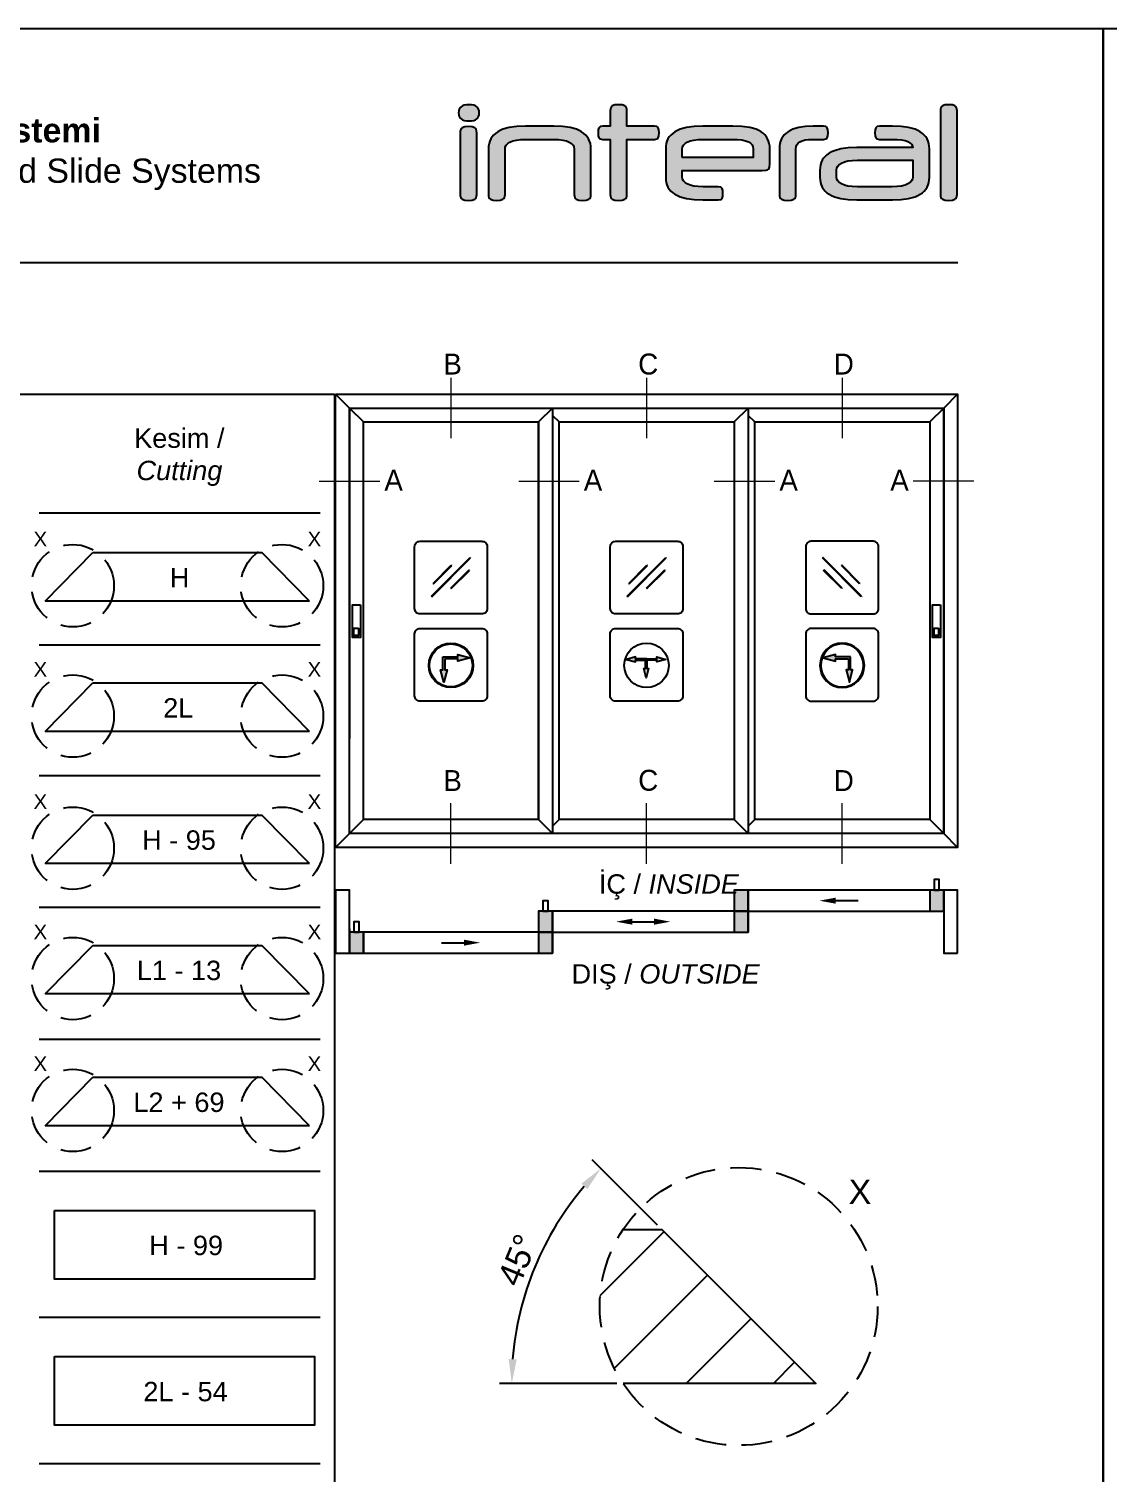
# Model space of a CAD drawing. Header units: millimetres. Extents: x 221 to 2771, y 196 to 840.
# Drawn here: x 770.5 to 881.8, y 690.7 to 839.6 of the extents above; entities that cross this region are included whole.
import ezdxf

# ---------------------------------------------------------------- set-up
doc = ezdxf.new("R2010")
doc.units = ezdxf.units.MM
doc.header["$PDMODE"] = 1
doc.linetypes.add('CENTER', pattern=[50.8, 31.75, -6.35, 6.35, -6.35])
doc.linetypes.add('HIDDEN', pattern=[9.525, 6.35, -3.175])
for name, color, linetype in [('1', 7, 'Continuous'), ('ANTET', 7, 'Continuous'), ('antet_k', 7, 'Continuous'), ('kesit_k', 7, 'Continuous'), ('PROFIL', 7, 'Continuous'), ('yazı_numara_k', 21, 'Continuous')]:
    doc.layers.add(name, color=color, linetype=linetype)
doc.layers.add('AM_4', color=7, linetype='Continuous', lineweight=25)
doc.styles.add('SLDTEXTSTYLE5', font='ariali.ttf', dxfattribs={"width": 0.948})
doc.styles.get("Standard").update_dxf_attribs({"font": 'arial.ttf'})
doc.dimstyles.new('ISO-25', dxfattribs={"dimtxt": 2.5, "dimasz": 2.5, "dimexe": 1.25, "dimexo": 0.625, "dimtad": 1, "dimtxsty": 'Standard', "dimcen": 2.5, "dimadec": 0, "dimazin": 0, "dimtfac": 1, "dimtmove": 0, "dimatfit": 3, "dimfxl": 1, "dimarcsym": 0})

# ---------------------------------------------------------------- blocks, each defined once
blk = doc.blocks.new('S1.A')
at = {"color": 252}
blk.add_lwpolyline([(2269.17, -494.13), (2269.17, -791.13), (2479.17, -791.13), (2479.17, -494.13)], close=True, dxfattribs=at)
blk = doc.blocks.new('Üretim katalogu sembol-1')
at = {"true_color": 0xfed100}
h = blk.add_hatch(color=40, dxfattribs=at)
h.dxf.hatch_style = 1
h.paths.add_polyline_path([(1565.75, 1465.58), (1566.79, 1465.58), (1566.79, 1470.07), (1565.75, 1470.07)])
h.paths.add_polyline_path([(1565.75, 1462.71), (1566.79, 1462.71), (1566.79, 1464.05), (1565.75, 1464.05)])
at = {"color": 0, "linetype": 'CENTER', "ltscale": 12}
for p, q in [((1583.66, 1483.04), (1583.66, 1496.78)), ((1585.26, 1483.04), (1585.26, 1497.31)), ((1591.66, 1483.04), (1591.66, 1497.31)), ((1593.26, 1483.04), (1593.26, 1496.78)), ((1573.15, 1483.04), (1603.77, 1483.04)), ((1573.15, 1483.04), (1573.15, 1480.64)), ((1603.77, 1480.64), (1573.15, 1480.64)), ((1603.77, 1483.04), (1603.77, 1480.64))]:
    blk.add_line(p, q, dxfattribs=at)
at = {"color": 0, "linetype": 'CENTER', "lineweight": -2, "ltscale": 12, "const_width": 0.2}
for points in [[(1582.66, 1501.13), (1583.52, 1510.91)], [(1592.26, 1501.13), (1591.41, 1510.91)], [(1563.45, 1490.64), (1557.82, 1498.68)], [(1570.8, 1496.81), (1563.86, 1503.75)], [(1604.12, 1496.81), (1611.06, 1503.75)], [(1611.48, 1490.64), (1617.1, 1498.68)], [(1557.14, 1479.71), (1547.36, 1480.57)], [(1617.79, 1479.71), (1627.56, 1480.57)], [(1555.47, 1470.26), (1545.99, 1472.8)], [(1619.45, 1470.26), (1628.93, 1472.8)], [(1557.66, 1457.83), (1549.63, 1452.2)], [(1617.26, 1457.83), (1625.3, 1452.2)], [(1562.46, 1449.52), (1553.57, 1445.37)], [(1612.46, 1449.52), (1621.35, 1445.37)], [(1572.13, 1441.41), (1569.59, 1431.93)], [(1602.79, 1441.41), (1605.33, 1431.93)], [(1581.15, 1438.12), (1577.01, 1429.23)], [(1593.77, 1438.12), (1597.92, 1429.23)]]:
    blk.add_lwpolyline(points, dxfattribs=at)
for points in [[(1591.41, 1510.91, 0.047521), (1583.52, 1510.91)], [(1563.86, 1503.75, 0.047521), (1557.82, 1498.68)], [(1582.66, 1501.13, 0.099576), (1570.8, 1496.81)], [(1604.12, 1496.81, 0.099576), (1592.26, 1501.13)], [(1617.1, 1498.68, 0.047521), (1611.06, 1503.75)], [(1563.45, 1490.64, 0.099576), (1557.14, 1479.71)], [(1617.79, 1479.71, 0.099576), (1611.48, 1490.64)], [(1547.36, 1480.57, 0.047521), (1545.99, 1472.8)], [(1628.93, 1472.8, 0.047521), (1627.56, 1480.57)], [(1555.47, 1470.26, 0.099576), (1557.66, 1457.83)], [(1617.26, 1457.83, 0.099576), (1619.45, 1470.26)], [(1549.63, 1452.2, 0.047521), (1553.57, 1445.37)], [(1562.46, 1449.52, 0.099576), (1572.13, 1441.41)], [(1602.79, 1441.41, 0.099576), (1612.46, 1449.52)], [(1621.35, 1445.37, 0.047521), (1625.3, 1452.2)], [(1569.59, 1431.93, 0.047521), (1577.01, 1429.23)], [(1581.15, 1438.12, 0.099576), (1593.77, 1438.12)], [(1597.92, 1429.23, 0.047521), (1605.33, 1431.93)]]:
    blk.add_lwpolyline(points, format="xyb", dxfattribs=at)
at = {"color": 0, "linetype": 'CENTER', "ltscale": 12, "const_width": 0.2}
for points in [[(1588.46, 1497.72, 0.408893), (1575.66, 1485.15, -0.281899), (1574.17, 1483.04)], [(1588.46, 1497.72, -0.408893), (1601.26, 1485.15, 0.281899), (1602.75, 1483.04)]]:
    blk.add_lwpolyline(points, format="xyb", dxfattribs=at)
at = {"color": 40, "true_color": 0xfed100, "const_width": 0.2}
blk.add_lwpolyline([(1565.75, 1464.05), (1566.79, 1464.05), (1566.79, 1462.71), (1565.75, 1462.71)], close=True, dxfattribs=at)
at = {"color": 0, "linetype": 'CENTER', "ltscale": 12, "const_width": 0.2}
blk.add_lwpolyline([(1574.65, 1456.03), (1568.69, 1456.03, -0.414214), (1568.05, 1456.67), (1568.05, 1456.88, -0.248554), (1568.33, 1457.41), (1570.79, 1459.08, -0.475864), (1582.25, 1456.63), (1596.45, 1456.63, -0.519094), (1606.92, 1459.08), (1609.37, 1457.41, -0.248554), (1609.65, 1456.88), (1609.65, 1456.67, -0.414214), (1609.01, 1456.03), (1603.05, 1456.03), (1603.05, 1452.52), (1609.01, 1452.52, -0.414214), (1609.65, 1451.88), (1609.65, 1451.67, -0.248554), (1609.37, 1451.14), (1606.92, 1449.48, -0.519094), (1596.45, 1451.92), (1582.25, 1451.92, -0.475864), (1570.79, 1449.48), (1568.33, 1451.14, -0.248554), (1568.05, 1451.67), (1568.05, 1451.88, -0.414214), (1568.69, 1452.52), (1574.65, 1452.52)], format="xyb", close=True, dxfattribs=at)
at = {"color": 0, "linetype": 'CENTER', "ltscale": 12}
for centre, radius, start, end in [((1592.04, 1477.74), 18.11, 170.79278, 186.69718), ((1584.88, 1477.74), 18.11, 353.30282, 9.20722), ((1574.16, 1472.43), 3.2, 91.73722, 301.33069), ((1602.77, 1472.43), 3.2, 238.66931, 88.26278), ((1592.04, 1477.74), 18.11, 206.37073, 245.09672), ((1584.88, 1477.74), 18.11, 294.90328, 333.62927), ((1588.46, 1470.02), 9.6, 245.09672, 294.90328)]:
    blk.add_arc(centre, radius, start, end, dxfattribs=at)
blk = doc.blocks.new('İnteral Logo - 2D')
at = {"layer": 'PROFIL', "ltscale": 10}
h = blk.add_hatch(color=7, dxfattribs=at)
h.paths.add_polyline_path([(2732.47, 1117.8), (2732.47, 1124.16), (2732.45, 1124.34), (2732.41, 1124.48), (2732.35, 1124.6), (2732.25, 1124.67), (2731.98, 1124.76), (2731.61, 1124.79), (2731.23, 1124.76), (2730.97, 1124.67), (2730.87, 1124.6), (2730.81, 1124.48), (2730.77, 1124.34), (2730.76, 1124.16), (2730.76, 1117.8), (2730.77, 1117.62), (2730.81, 1117.48), (2730.87, 1117.36), (2730.97, 1117.29), (2731.23, 1117.2), (2731.61, 1117.17), (2731.98, 1117.2), (2732.25, 1117.29), (2732.35, 1117.36), (2732.41, 1117.48), (2732.45, 1117.62)])
h.paths.add_polyline_path([(2732.72, 1126.21), (2732.71, 1126.41), (2732.66, 1126.58), (2732.58, 1126.73), (2732.47, 1126.84), (2732.33, 1126.93), (2732.15, 1127), (2731.92, 1127.03), (2731.66, 1127.05), (2731.4, 1127.03), (2731.17, 1127), (2730.99, 1126.93), (2730.84, 1126.84), (2730.73, 1126.73), (2730.66, 1126.58), (2730.61, 1126.41), (2730.59, 1126.21), (2730.61, 1126.01), (2730.66, 1125.84), (2730.73, 1125.69), (2730.84, 1125.58), (2730.99, 1125.49), (2731.17, 1125.42), (2731.4, 1125.39), (2731.66, 1125.37), (2731.92, 1125.39), (2732.15, 1125.42), (2732.33, 1125.49), (2732.47, 1125.58), (2732.58, 1125.69), (2732.66, 1125.84), (2732.71, 1126.01)])
for points in [[(2751.25, 1123.85), (2751.27, 1124.15), (2751.25, 1124.44), (2751.18, 1124.66), (2751.13, 1124.74), (2751.04, 1124.79), (2750.79, 1124.84), (2747.94, 1124.84), (2747.94, 1126.41), (2747.93, 1126.59), (2747.89, 1126.74), (2747.82, 1126.85), (2747.73, 1126.92), (2747.46, 1127.02), (2747.08, 1127.05), (2746.7, 1127.02), (2746.44, 1126.92), (2746.35, 1126.85), (2746.28, 1126.74), (2746.24, 1126.59), (2746.23, 1126.41), (2746.23, 1124.84), (2745.46, 1124.84), (2745.21, 1124.79), (2745.12, 1124.74), (2745.06, 1124.66), (2745, 1124.44), (2744.98, 1124.15), (2745, 1123.85), (2745.06, 1123.64), (2745.12, 1123.57), (2745.21, 1123.52), (2745.46, 1123.47), (2746.23, 1123.47), (2746.23, 1117.8), (2746.24, 1117.62), (2746.28, 1117.48), (2746.35, 1117.36), (2746.44, 1117.29), (2746.7, 1117.2), (2747.08, 1117.17), (2747.46, 1117.2), (2747.73, 1117.29), (2747.82, 1117.36), (2747.89, 1117.48), (2747.93, 1117.62), (2747.94, 1117.8), (2747.94, 1123.47), (2750.79, 1123.47), (2751.04, 1123.52), (2751.13, 1123.57), (2751.18, 1123.64)], [(2743.86, 1123.73), (2743.7, 1123.92), (2743.51, 1124.09), (2743.28, 1124.25), (2743.03, 1124.39), (2742.75, 1124.51), (2742.09, 1124.69), (2741.32, 1124.8), (2740.42, 1124.84), (2737.48, 1124.84), (2736.59, 1124.8), (2735.81, 1124.69), (2735.16, 1124.51), (2734.87, 1124.39), (2734.62, 1124.25), (2734.4, 1124.09), (2734.2, 1123.92), (2734.04, 1123.73), (2733.91, 1123.52), (2733.8, 1123.29), (2733.73, 1123.04), (2733.68, 1122.77), (2733.67, 1122.49), (2733.67, 1117.8), (2733.68, 1117.62), (2733.72, 1117.48), (2733.79, 1117.36), (2733.88, 1117.29), (2734.14, 1117.2), (2734.52, 1117.17), (2734.89, 1117.2), (2735.16, 1117.29), (2735.26, 1117.36), (2735.33, 1117.48), (2735.37, 1117.62), (2735.38, 1117.8), (2735.38, 1122.49), (2735.41, 1122.69), (2735.51, 1122.87), (2735.67, 1123.04), (2735.89, 1123.19), (2736.19, 1123.31), (2736.56, 1123.4), (2737.01, 1123.46), (2737.54, 1123.47), (2740.37, 1123.47), (2740.89, 1123.46), (2741.34, 1123.4), (2741.72, 1123.31), (2742.01, 1123.19), (2742.24, 1123.04), (2742.4, 1122.87), (2742.49, 1122.69), (2742.52, 1122.49), (2742.52, 1117.8), (2742.54, 1117.62), (2742.58, 1117.48), (2742.64, 1117.36), (2742.73, 1117.29), (2743, 1117.2), (2743.37, 1117.17), (2743.75, 1117.2), (2744.02, 1117.29), (2744.11, 1117.36), (2744.18, 1117.48), (2744.22, 1117.62), (2744.24, 1117.8), (2744.24, 1122.49), (2744.22, 1122.77), (2744.18, 1123.04), (2744.1, 1123.29), (2744, 1123.52)], [(2768.68, 1123.85), (2768.7, 1124.15), (2768.68, 1124.44), (2768.61, 1124.66), (2768.55, 1124.74), (2768.47, 1124.79), (2768.21, 1124.84), (2767.16, 1124.84), (2766.36, 1124.8), (2765.67, 1124.69), (2765.07, 1124.51), (2764.81, 1124.39), (2764.57, 1124.26), (2764.36, 1124.1), (2764.18, 1123.93), (2764.02, 1123.74), (2763.9, 1123.53), (2763.8, 1123.3), (2763.73, 1123.05), (2763.69, 1122.79), (2763.67, 1122.5), (2763.67, 1117.8), (2763.69, 1117.62), (2763.72, 1117.48), (2763.79, 1117.36), (2763.88, 1117.29), (2764.15, 1117.2), (2764.52, 1117.17), (2764.9, 1117.2), (2765.17, 1117.29), (2765.26, 1117.36), (2765.33, 1117.48), (2765.37, 1117.62), (2765.38, 1117.8), (2765.38, 1122.5), (2765.41, 1122.72), (2765.48, 1122.91), (2765.6, 1123.08), (2765.78, 1123.22), (2766.01, 1123.33), (2766.32, 1123.41), (2766.7, 1123.46), (2767.16, 1123.47), (2768.21, 1123.47), (2768.47, 1123.52), (2768.55, 1123.57), (2768.61, 1123.64)]]:
    blk.add_hatch(color=7, dxfattribs=at).paths.add_polyline_path(points)
at = {"layer": 'PROFIL', "ltscale": 10, "true_color": 0xfed100}
blk.add_hatch(color=40, dxfattribs=at).paths.add_polyline_path([(2781.99, 1117.8), (2781.99, 1126.41), (2781.98, 1126.59), (2781.94, 1126.74), (2781.87, 1126.85), (2781.78, 1126.92), (2781.51, 1127.02), (2781.13, 1127.05), (2780.75, 1127.02), (2780.49, 1126.92), (2780.4, 1126.85), (2780.33, 1126.74), (2780.29, 1126.59), (2780.28, 1126.41), (2780.28, 1117.8), (2780.29, 1117.62), (2780.33, 1117.48), (2780.4, 1117.36), (2780.49, 1117.29), (2780.75, 1117.2), (2781.13, 1117.17), (2781.51, 1117.2), (2781.78, 1117.29), (2781.87, 1117.36), (2781.94, 1117.48), (2781.98, 1117.62)])
at = {"layer": 'PROFIL', "ltscale": 10}
h = blk.add_hatch(color=7, dxfattribs=at)
h.paths.add_polyline_path([(2762, 1124.1), (2761.79, 1124.26), (2761.55, 1124.39), (2761.27, 1124.51), (2760.61, 1124.69), (2759.81, 1124.8), (2758.87, 1124.84), (2755.76, 1124.84), (2754.87, 1124.8), (2754.09, 1124.69), (2753.44, 1124.51), (2753.15, 1124.39), (2752.9, 1124.25), (2752.68, 1124.09), (2752.48, 1123.92), (2752.32, 1123.73), (2752.18, 1123.52), (2752.08, 1123.29), (2752.01, 1123.04), (2751.96, 1122.77), (2751.95, 1122.49), (2751.95, 1119.56), (2751.96, 1119.28), (2752.01, 1119.02), (2752.08, 1118.77), (2752.18, 1118.54), (2752.32, 1118.33), (2752.48, 1118.14), (2752.68, 1117.96), (2752.9, 1117.81), (2753.15, 1117.67), (2753.44, 1117.55), (2754.09, 1117.37), (2754.87, 1117.26), (2755.76, 1117.22), (2757.36, 1117.22), (2757.62, 1117.26), (2757.7, 1117.32), (2757.76, 1117.39), (2757.83, 1117.61), (2757.85, 1117.91), (2757.83, 1118.2), (2757.76, 1118.41), (2757.7, 1118.49), (2757.62, 1118.54), (2757.36, 1118.58), (2755.81, 1118.58), (2755.29, 1118.6), (2754.84, 1118.65), (2754.46, 1118.74), (2754.17, 1118.87), (2753.95, 1119.02), (2753.79, 1119.19), (2753.69, 1119.37), (2753.66, 1119.56), (2753.66, 1120.25), (2761.88, 1120.25), (2762.3, 1120.29), (2762.44, 1120.34), (2762.54, 1120.4), (2762.61, 1120.49), (2762.65, 1120.61), (2762.69, 1120.94), (2762.69, 1122.49), (2762.67, 1122.78), (2762.63, 1123.04), (2762.56, 1123.29), (2762.46, 1123.52), (2762.34, 1123.74), (2762.18, 1123.93)])
h.paths.add_polyline_path([(2753.66, 1121.59), (2753.66, 1122.49), (2753.69, 1122.69), (2753.79, 1122.87), (2753.95, 1123.04), (2754.17, 1123.19), (2754.46, 1123.31), (2754.84, 1123.4), (2755.29, 1123.46), (2755.81, 1123.47), (2758.82, 1123.47), (2759.35, 1123.46), (2759.81, 1123.41), (2760.18, 1123.33), (2760.47, 1123.22), (2760.69, 1123.08), (2760.85, 1122.91), (2760.95, 1122.71), (2760.98, 1122.49), (2760.98, 1121.59)], flags=16)
at = {"layer": 'PROFIL', "ltscale": 10, "true_color": 0xfed100}
h = blk.add_hatch(color=40, dxfattribs=at)
h.paths.add_polyline_path([(2779.15, 1119.56), (2779.15, 1122.49), (2779.13, 1122.77), (2779.09, 1123.04), (2779.01, 1123.29), (2778.91, 1123.52), (2778.78, 1123.73), (2778.61, 1123.92), (2778.42, 1124.09), (2778.19, 1124.25), (2777.94, 1124.39), (2777.66, 1124.51), (2777, 1124.69), (2776.23, 1124.8), (2775.33, 1124.84), (2774.01, 1124.84), (2773.76, 1124.79), (2773.67, 1124.74), (2773.61, 1124.67), (2773.54, 1124.45), (2773.51, 1124.15), (2773.54, 1123.85), (2773.61, 1123.64), (2773.67, 1123.57), (2773.76, 1123.52), (2774.01, 1123.47), (2775.28, 1123.47), (2775.81, 1123.46), (2776.27, 1123.42), (2776.64, 1123.35), (2776.93, 1123.25), (2777.15, 1123.13), (2777.31, 1122.99), (2777.4, 1122.82), (2777.44, 1122.64), (2777.44, 1122.62), (2771.67, 1122.62), (2770.77, 1122.59), (2770, 1122.48), (2769.34, 1122.29), (2769.06, 1122.18), (2768.81, 1122.04), (2768.58, 1121.88), (2768.39, 1121.71), (2768.22, 1121.52), (2768.09, 1121.31), (2767.99, 1121.08), (2767.91, 1120.83), (2767.87, 1120.56), (2767.85, 1120.28), (2767.85, 1119.56), (2767.87, 1119.28), (2767.91, 1119.02), (2767.99, 1118.77), (2768.09, 1118.54), (2768.22, 1118.33), (2768.39, 1118.14), (2768.58, 1117.96), (2768.81, 1117.81), (2769.06, 1117.67), (2769.34, 1117.55), (2770, 1117.37), (2770.77, 1117.26), (2771.67, 1117.22), (2775.33, 1117.22), (2776.23, 1117.26), (2777, 1117.37), (2777.66, 1117.55), (2777.94, 1117.67), (2778.19, 1117.81), (2778.42, 1117.96), (2778.61, 1118.14), (2778.78, 1118.33), (2778.91, 1118.54), (2779.01, 1118.77), (2779.09, 1119.02), (2779.13, 1119.28)])
h.paths.add_polyline_path([(2769.56, 1119.56), (2769.56, 1120.33), (2769.6, 1120.53), (2769.69, 1120.72), (2769.85, 1120.88), (2770.08, 1121.03), (2770.37, 1121.16), (2770.74, 1121.25), (2771.19, 1121.3), (2771.72, 1121.32), (2777.44, 1121.32), (2777.44, 1119.56), (2777.4, 1119.37), (2777.31, 1119.19), (2777.15, 1119.02), (2776.92, 1118.87), (2776.63, 1118.74), (2776.26, 1118.65), (2775.81, 1118.6), (2775.28, 1118.58), (2771.72, 1118.58), (2771.19, 1118.6), (2770.74, 1118.65), (2770.37, 1118.74), (2770.08, 1118.87), (2769.85, 1119.02), (2769.69, 1119.19), (2769.6, 1119.37)], flags=16)
at = {"layer": 'PROFIL', "color": 7, "ltscale": 10}
for points in [[(2732.72, 1126.21), (2732.71, 1126.41), (2732.66, 1126.58), (2732.58, 1126.73), (2732.47, 1126.84), (2732.33, 1126.93), (2732.15, 1127), (2731.92, 1127.03), (2731.66, 1127.05), (2731.4, 1127.03), (2731.17, 1127), (2730.99, 1126.93), (2730.84, 1126.84), (2730.73, 1126.73), (2730.66, 1126.58), (2730.61, 1126.41), (2730.59, 1126.21), (2730.61, 1126.01), (2730.66, 1125.84), (2730.73, 1125.69), (2730.84, 1125.58), (2730.99, 1125.49), (2731.17, 1125.42), (2731.4, 1125.39), (2731.66, 1125.37), (2731.92, 1125.39), (2732.15, 1125.42), (2732.33, 1125.49), (2732.47, 1125.58), (2732.58, 1125.69), (2732.66, 1125.84), (2732.71, 1126.01)], [(2751.25, 1123.85), (2751.27, 1124.15), (2751.25, 1124.44), (2751.18, 1124.66), (2751.13, 1124.74), (2751.04, 1124.79), (2750.79, 1124.84), (2747.94, 1124.84), (2747.94, 1126.41), (2747.93, 1126.59), (2747.89, 1126.74), (2747.82, 1126.85), (2747.73, 1126.92), (2747.46, 1127.02), (2747.08, 1127.05), (2746.7, 1127.02), (2746.44, 1126.92), (2746.35, 1126.85), (2746.28, 1126.74), (2746.24, 1126.59), (2746.23, 1126.41), (2746.23, 1124.84), (2745.46, 1124.84), (2745.21, 1124.79), (2745.12, 1124.74), (2745.06, 1124.66), (2745, 1124.44), (2744.98, 1124.15), (2745, 1123.85), (2745.06, 1123.64), (2745.12, 1123.57), (2745.21, 1123.52), (2745.46, 1123.47), (2746.23, 1123.47), (2746.23, 1117.8), (2746.24, 1117.62), (2746.28, 1117.48), (2746.35, 1117.36), (2746.44, 1117.29), (2746.7, 1117.2), (2747.08, 1117.17), (2747.46, 1117.2), (2747.73, 1117.29), (2747.82, 1117.36), (2747.89, 1117.48), (2747.93, 1117.62), (2747.94, 1117.8), (2747.94, 1123.47), (2750.79, 1123.47), (2751.04, 1123.52), (2751.13, 1123.57), (2751.18, 1123.64)], [(2732.47, 1117.8), (2732.47, 1124.16), (2732.45, 1124.34), (2732.41, 1124.48), (2732.35, 1124.6), (2732.25, 1124.67), (2731.98, 1124.76), (2731.61, 1124.79), (2731.23, 1124.76), (2730.97, 1124.67), (2730.87, 1124.6), (2730.81, 1124.48), (2730.77, 1124.34), (2730.76, 1124.16), (2730.76, 1117.8), (2730.77, 1117.62), (2730.81, 1117.48), (2730.87, 1117.36), (2730.97, 1117.29), (2731.23, 1117.2), (2731.61, 1117.17), (2731.98, 1117.2), (2732.25, 1117.29), (2732.35, 1117.36), (2732.41, 1117.48), (2732.45, 1117.62)], [(2743.86, 1123.73), (2743.7, 1123.92), (2743.51, 1124.09), (2743.28, 1124.25), (2743.03, 1124.39), (2742.75, 1124.51), (2742.09, 1124.69), (2741.32, 1124.8), (2740.42, 1124.84), (2737.48, 1124.84), (2736.59, 1124.8), (2735.81, 1124.69), (2735.16, 1124.51), (2734.87, 1124.39), (2734.62, 1124.25), (2734.4, 1124.09), (2734.2, 1123.92), (2734.04, 1123.73), (2733.91, 1123.52), (2733.8, 1123.29), (2733.73, 1123.04), (2733.68, 1122.77), (2733.67, 1122.49), (2733.67, 1117.8), (2733.68, 1117.62), (2733.72, 1117.48), (2733.79, 1117.36), (2733.88, 1117.29), (2734.14, 1117.2), (2734.52, 1117.17), (2734.89, 1117.2), (2735.16, 1117.29), (2735.26, 1117.36), (2735.33, 1117.48), (2735.37, 1117.62), (2735.38, 1117.8), (2735.38, 1122.49), (2735.41, 1122.69), (2735.51, 1122.87), (2735.67, 1123.04), (2735.89, 1123.19), (2736.19, 1123.31), (2736.56, 1123.4), (2737.01, 1123.46), (2737.54, 1123.47), (2740.37, 1123.47), (2740.89, 1123.46), (2741.34, 1123.4), (2741.72, 1123.31), (2742.01, 1123.19), (2742.24, 1123.04), (2742.4, 1122.87), (2742.49, 1122.69), (2742.52, 1122.49), (2742.52, 1117.8), (2742.54, 1117.62), (2742.58, 1117.48), (2742.64, 1117.36), (2742.73, 1117.29), (2743, 1117.2), (2743.37, 1117.17), (2743.75, 1117.2), (2744.02, 1117.29), (2744.11, 1117.36), (2744.18, 1117.48), (2744.22, 1117.62), (2744.24, 1117.8), (2744.24, 1122.49), (2744.22, 1122.77), (2744.18, 1123.04), (2744.1, 1123.29), (2744, 1123.52)], [(2762, 1124.1), (2761.79, 1124.26), (2761.55, 1124.39), (2761.27, 1124.51), (2760.61, 1124.69), (2759.81, 1124.8), (2758.87, 1124.84), (2755.76, 1124.84), (2754.87, 1124.8), (2754.09, 1124.69), (2753.44, 1124.51), (2753.15, 1124.39), (2752.9, 1124.25), (2752.68, 1124.09), (2752.48, 1123.92), (2752.32, 1123.73), (2752.18, 1123.52), (2752.08, 1123.29), (2752.01, 1123.04), (2751.96, 1122.77), (2751.95, 1122.49), (2751.95, 1119.56), (2751.96, 1119.28), (2752.01, 1119.02), (2752.08, 1118.77), (2752.18, 1118.54), (2752.32, 1118.33), (2752.48, 1118.14), (2752.68, 1117.96), (2752.9, 1117.81), (2753.15, 1117.67), (2753.44, 1117.55), (2754.09, 1117.37), (2754.87, 1117.26), (2755.76, 1117.22), (2757.36, 1117.22), (2757.62, 1117.26), (2757.7, 1117.32), (2757.76, 1117.39), (2757.83, 1117.61), (2757.85, 1117.91), (2757.83, 1118.2), (2757.76, 1118.41), (2757.7, 1118.49), (2757.62, 1118.54), (2757.36, 1118.58), (2755.81, 1118.58), (2755.29, 1118.6), (2754.84, 1118.65), (2754.46, 1118.74), (2754.17, 1118.87), (2753.95, 1119.02), (2753.79, 1119.19), (2753.69, 1119.37), (2753.66, 1119.56), (2753.66, 1120.25), (2761.88, 1120.25), (2762.3, 1120.29), (2762.44, 1120.34), (2762.54, 1120.4), (2762.61, 1120.49), (2762.65, 1120.61), (2762.69, 1120.94), (2762.69, 1122.49), (2762.67, 1122.78), (2762.63, 1123.04), (2762.56, 1123.29), (2762.46, 1123.52), (2762.34, 1123.74), (2762.18, 1123.93)], [(2768.68, 1123.85), (2768.7, 1124.15), (2768.68, 1124.44), (2768.61, 1124.66), (2768.55, 1124.74), (2768.47, 1124.79), (2768.21, 1124.84), (2767.16, 1124.84), (2766.36, 1124.8), (2765.67, 1124.69), (2765.07, 1124.51), (2764.81, 1124.39), (2764.57, 1124.26), (2764.36, 1124.1), (2764.18, 1123.93), (2764.02, 1123.74), (2763.9, 1123.53), (2763.8, 1123.3), (2763.73, 1123.05), (2763.69, 1122.79), (2763.67, 1122.5), (2763.67, 1117.8), (2763.69, 1117.62), (2763.72, 1117.48), (2763.79, 1117.36), (2763.88, 1117.29), (2764.15, 1117.2), (2764.52, 1117.17), (2764.9, 1117.2), (2765.17, 1117.29), (2765.26, 1117.36), (2765.33, 1117.48), (2765.37, 1117.62), (2765.38, 1117.8), (2765.38, 1122.5), (2765.41, 1122.72), (2765.48, 1122.91), (2765.6, 1123.08), (2765.78, 1123.22), (2766.01, 1123.33), (2766.32, 1123.41), (2766.7, 1123.46), (2767.16, 1123.47), (2768.21, 1123.47), (2768.47, 1123.52), (2768.55, 1123.57), (2768.61, 1123.64)], [(2753.66, 1121.59), (2753.66, 1122.49), (2753.69, 1122.69), (2753.79, 1122.87), (2753.95, 1123.04), (2754.17, 1123.19), (2754.46, 1123.31), (2754.84, 1123.4), (2755.29, 1123.46), (2755.81, 1123.47), (2758.82, 1123.47), (2759.35, 1123.46), (2759.81, 1123.41), (2760.18, 1123.33), (2760.47, 1123.22), (2760.69, 1123.08), (2760.85, 1122.91), (2760.95, 1122.71), (2760.98, 1122.49), (2760.98, 1121.59)]]:
    blk.add_lwpolyline(points, close=True, dxfattribs=at)
at = {"layer": 'PROFIL', "color": 40, "ltscale": 10, "true_color": 0xfed100}
for points in [[(2781.99, 1117.8), (2781.99, 1126.41), (2781.98, 1126.59), (2781.94, 1126.74), (2781.87, 1126.85), (2781.78, 1126.92), (2781.51, 1127.02), (2781.13, 1127.05), (2780.75, 1127.02), (2780.49, 1126.92), (2780.4, 1126.85), (2780.33, 1126.74), (2780.29, 1126.59), (2780.28, 1126.41), (2780.28, 1117.8), (2780.29, 1117.62), (2780.33, 1117.48), (2780.4, 1117.36), (2780.49, 1117.29), (2780.75, 1117.2), (2781.13, 1117.17), (2781.51, 1117.2), (2781.78, 1117.29), (2781.87, 1117.36), (2781.94, 1117.48), (2781.98, 1117.62)], [(2779.15, 1119.56), (2779.15, 1122.49), (2779.13, 1122.77), (2779.09, 1123.04), (2779.01, 1123.29), (2778.91, 1123.52), (2778.78, 1123.73), (2778.61, 1123.92), (2778.42, 1124.09), (2778.19, 1124.25), (2777.94, 1124.39), (2777.66, 1124.51), (2777, 1124.69), (2776.23, 1124.8), (2775.33, 1124.84), (2774.01, 1124.84), (2773.76, 1124.79), (2773.67, 1124.74), (2773.61, 1124.67), (2773.54, 1124.45), (2773.51, 1124.15), (2773.54, 1123.85), (2773.61, 1123.64), (2773.67, 1123.57), (2773.76, 1123.52), (2774.01, 1123.47), (2775.28, 1123.47), (2775.81, 1123.46), (2776.27, 1123.42), (2776.64, 1123.35), (2776.93, 1123.25), (2777.15, 1123.13), (2777.31, 1122.99), (2777.4, 1122.82), (2777.44, 1122.64), (2777.44, 1122.62), (2771.67, 1122.62), (2770.77, 1122.59), (2770, 1122.48), (2769.34, 1122.29), (2769.06, 1122.18), (2768.81, 1122.04), (2768.58, 1121.88), (2768.39, 1121.71), (2768.22, 1121.52), (2768.09, 1121.31), (2767.99, 1121.08), (2767.91, 1120.83), (2767.87, 1120.56), (2767.85, 1120.28), (2767.85, 1119.56), (2767.87, 1119.28), (2767.91, 1119.02), (2767.99, 1118.77), (2768.09, 1118.54), (2768.22, 1118.33), (2768.39, 1118.14), (2768.58, 1117.96), (2768.81, 1117.81), (2769.06, 1117.67), (2769.34, 1117.55), (2770, 1117.37), (2770.77, 1117.26), (2771.67, 1117.22), (2775.33, 1117.22), (2776.23, 1117.26), (2777, 1117.37), (2777.66, 1117.55), (2777.94, 1117.67), (2778.19, 1117.81), (2778.42, 1117.96), (2778.61, 1118.14), (2778.78, 1118.33), (2778.91, 1118.54), (2779.01, 1118.77), (2779.09, 1119.02), (2779.13, 1119.28)], [(2769.56, 1119.56), (2769.56, 1120.33), (2769.6, 1120.53), (2769.69, 1120.72), (2769.85, 1120.88), (2770.08, 1121.03), (2770.37, 1121.16), (2770.74, 1121.25), (2771.19, 1121.3), (2771.72, 1121.32), (2777.44, 1121.32), (2777.44, 1119.56), (2777.4, 1119.37), (2777.31, 1119.19), (2777.15, 1119.02), (2776.92, 1118.87), (2776.63, 1118.74), (2776.26, 1118.65), (2775.81, 1118.6), (2775.28, 1118.58), (2771.72, 1118.58), (2771.19, 1118.6), (2770.74, 1118.65), (2770.37, 1118.74), (2770.08, 1118.87), (2769.85, 1119.02), (2769.69, 1119.19), (2769.6, 1119.37)]]:
    blk.add_lwpolyline(points, close=True, dxfattribs=at)
blk = doc.blocks.new('S.1.B')
blk.add_line((922.44, 1850.82), (922.44, 1840.95))
at = {"color": 7}
blk.add_line((1063.42, 1834.52), (883.42, 1834.52), dxfattribs=at)
at = {"color": 0, "linetype": 'CENTER', "ltscale": 12, "xscale": 0.18014578362, "yscale": 0.18014578362, "zscale": 0.18014578362}
blk.add_blockref('Üretim katalogu sembol-1', (604.93, 1581.87), dxfattribs=at)
at = {"layer": 'yazı_numara_k', "color": 140}
blk.add_blockref('İnteral Logo - 2D', (-1718.64, 723.78), dxfattribs=at)
at = {"width": 80.5608, "attachment_point": 1}
for s, insert, char_height in [('\\pi23.685;{\\fArial Unicode MS|b0|i0|c162|p34;S 50}', (876.99, 1849.79), 7), ('\\pi8.4591;{\\fArial Unicode MS|b1|i0|c162|p34;Isı Yalıtımlı  Kaldır-Sür Sistemi\\fArial Unicode MS|b0|i0|c162|p34;\\PThermally Insulated  Lift and Slide Systems}', (916.15, 1849.44), 2.5)]:
    blk.add_mtext(s, dxfattribs=dict(at, insert=insert, char_height=char_height))
blk = doc.blocks.new('S50_SYF1')
at = {"color": 0}
blk.add_blockref('S.1.B', (-100.17, 492.74), dxfattribs=at)
at = {"layer": 'antet_k', "color": 0}
blk.add_blockref('S1.A', (-1500.92, 2845.51), dxfattribs=at)
blk = doc.blocks.new('*D97')
at = {"layer": 'AM_4', "color": 0, "lineweight": -2}
for p, q in [((835.35, 716.22), (828.63, 722.95)), ((831.18, 699.9), (819.08, 699.9))]:
    blk.add_line(p, q, dxfattribs=at)
blk.add_arc((851.67, 699.9), 31.35, 139.5707, 175.4293, dxfattribs=at)
at = {"layer": 'AM_4', "color": 0}
for points in [[(828.12, 719.94), (827.51, 720.51), (829.51, 722.06)], [(820.01, 702.41), (820.84, 702.38), (820.33, 699.9)]]:
    blk.add_solid(points, dxfattribs=at)
at = {"layer": 'Defpoints', "color": 0}
for p in [(824.53, 715.57), (835.79, 715.78), (831.81, 699.9), (851.67, 699.9), (851.67, 699.9)]:
    blk.add_point(p, dxfattribs=at)
at = {"layer": 'AM_4', "color": 0, "insert": (820.94, 712.63), "char_height": 2.5, "attachment_point": 5, "rotation": 67.5}
blk.add_mtext('45%%d', dxfattribs=at)
blk = doc.blocks.new('ergertretret')
h = blk.add_hatch(color=140)
h.paths.add_polyline_path([(7931.42, 217.9), (7940.3, 226.78), (7940.2, 226.87), (7931.32, 217.99)])
h.paths.add_polyline_path([(7931.8, 220.85), (7935.96, 225.02), (7935.87, 225.11), (7931.71, 220.95)], flags=16)
h.paths.add_polyline_path([(7935.87, 219.78), (7940.03, 223.94), (7939.94, 224.04), (7935.78, 219.87)], flags=16)
at = {"color": 140, "linetype": 'Continuous'}
for p, q in [((7931.32, 217.99), (7940.2, 226.87)), ((7931.42, 217.9), (7940.3, 226.78)), ((7931.71, 220.95), (7935.87, 225.11)), ((7931.8, 220.85), (7935.96, 225.02)), ((7935.78, 219.87), (7939.94, 224.04)), ((7935.87, 219.78), (7940.03, 223.94))]:
    blk.add_line(p, q, dxfattribs=at)
at = {"color": 140}
for p, q in [((7935.87, 225.11), (7935.96, 225.02)), ((7940.2, 226.87), (7940.3, 226.78)), ((7940.03, 223.94), (7939.94, 224.04)), ((7931.71, 220.95), (7931.8, 220.85)), ((7935.78, 219.87), (7935.87, 219.78)), ((7931.32, 217.99), (7931.42, 217.9))]:
    blk.add_line(p, q, dxfattribs=at)
blk = doc.blocks.new('cerceve')
at = {"color": 0}
blk.add_lwpolyline([(179668.63, 32143.72), (179685.63, 32143.72, -0.414214), (179687.13, 32142.22), (179687.13, 32125.22, -0.414214), (179685.63, 32123.72), (179668.63, 32123.72, -0.414214), (179667.13, 32125.22), (179667.13, 32142.22, -0.414214)], format="xyb", close=True, dxfattribs=at)
blk = doc.blocks.new('cam_ikon')
at = {"color": 9, "xscale": 0.75, "yscale": 0.75, "zscale": 0.75}
blk.add_blockref('cerceve', (45727.31, 7659.22), dxfattribs=at)
at = {"color": 21, "xscale": 0.9, "yscale": 0.9, "zscale": 0.9}
blk.add_blockref('ergertretret', (173342.95, 31559.46), dxfattribs=at)
blk = doc.blocks.new('İKİ TARAFA HAREKETLİ')
h = blk.add_hatch(color=7)
h.dxf.hatch_style = 1
h.paths.add_polyline_path([(611.2, 1490.26), (609.3, 1490.77), (611.2, 1491.28), (611.2, 1490.91), (613.53, 1490.91), (613.53, 1488.89), (613.87, 1488.89), (613.37, 1486.99), (612.86, 1488.89), (613.22, 1488.89), (613.22, 1490.6), (611.2, 1490.6)])
h = blk.add_hatch(color=7)
h.dxf.hatch_style = 1
h.paths.add_polyline_path([(615.56, 1490.26), (617.46, 1490.77), (615.56, 1491.28), (615.56, 1490.91), (613.22, 1490.91), (613.22, 1488.89), (612.88, 1488.89), (613.39, 1486.99), (613.9, 1488.89), (613.53, 1488.89), (613.53, 1490.6), (615.56, 1490.6)])
at = {"color": 7}
for points in [[(613.53, 1490.91), (611.2, 1490.91), (611.2, 1491.28), (609.3, 1490.77), (611.2, 1490.26), (611.2, 1490.6), (613.22, 1490.6)], [(613.53, 1490.6), (613.53, 1488.89), (613.9, 1488.89), (613.39, 1486.99), (612.88, 1488.89), (613.22, 1488.89), (613.22, 1490.91)], [(613.22, 1490.91), (615.56, 1490.91), (615.56, 1491.28), (617.46, 1490.77), (615.56, 1490.26), (615.56, 1490.6), (613.53, 1490.6)], [(613.22, 1490.91), (613.53, 1490.91)]]:
    blk.add_lwpolyline(points, dxfattribs=at)
at = {"layer": 'antet_k', "color": 7}
blk.add_circle((613.46, 1489.55), 4.59, dxfattribs=at)
at = {"color": 9, "xscale": 0.75, "yscale": 0.75, "zscale": 0.75}
blk.add_blockref('cerceve', (-134144.38, -22610.64), dxfattribs=at)
blk = doc.blocks.new('kaldır sür')
h = blk.add_hatch(color=7)
h.dxf.hatch_style = 1
h.paths.add_polyline_path([(180300.42, 31976.71, 1), (180309.6, 31976.71, 1)])
h.paths.add_polyline_path([(180309.43, 31976.71, -1), (180300.59, 31976.71, -1)], flags=16)
h.paths.add_polyline_path([(180306.41, 31978.46), (180306.41, 31978.95), (180308.94, 31978.27), (180306.41, 31977.59), (180306.41, 31978.05), (180303.72, 31978.05), (180303.72, 31975.76), (180304.2, 31975.76), (180303.53, 31973.23), (180302.85, 31975.76), (180303.3, 31975.76), (180303.3, 31978.46)], flags=0)
h = blk.add_hatch(color=7)
h.dxf.hatch_style = 1
h.paths.add_polyline_path([(180306.41, 31977.59), (180308.94, 31978.27), (180306.41, 31978.95), (180306.41, 31978.46), (180303.3, 31978.46), (180303.3, 31975.76), (180302.85, 31975.76), (180303.53, 31973.23), (180304.2, 31975.76), (180303.72, 31975.76), (180303.72, 31978.05), (180306.41, 31978.05)])
at = {"color": 7}
for points in [[(180303.72, 31978.05), (180303.72, 31975.76), (180304.2, 31975.76), (180303.53, 31973.23), (180302.85, 31975.76), (180303.3, 31975.76), (180303.3, 31978.46)], [(180303.3, 31978.46), (180306.41, 31978.46), (180306.41, 31978.95), (180308.94, 31978.27), (180306.41, 31977.59), (180306.41, 31978.05), (180303.72, 31978.05)], [(180303.3, 31978.46), (180303.72, 31978.46)]]:
    blk.add_lwpolyline(points, dxfattribs=at)
at = {"layer": 'antet_k', "color": 7}
for radius in [4.59, 4.42]:
    blk.add_circle((180305.01, 31976.71), radius, dxfattribs=at)
at = {"color": 9, "xscale": 0.75, "yscale": 0.75, "zscale": 0.75}
blk.add_blockref('cerceve', (45547.16, 7876.52), dxfattribs=at)
blk = doc.blocks.new('kol')
at = {"color": 7}
for points in [[(-855, -1100.3), (-855, -1326.2), (-799.1, -1326.2), (-799.1, -1100.3)], [(-840.4, -1260.7), (-840.4, -1312), (-809.7, -1312), (-809.7, -1260.7)]]:
    blk.add_lwpolyline(points, close=True, dxfattribs=at)
blk = doc.blocks.new('3RAY - GR')
h = blk.add_hatch()
h.set_pattern_fill('ANGLE', color=256, scale=1.44375, angle=360)
h.set_pattern_definition([(360, (-1770.339, 1807.915), (3e-12, 10.084594), [7.33425, -2.750344]), (90, (-1770.339, 1807.915), (-10.084594, 3e-12), [7.33425, -2.750344])])
h.paths.add_polyline_path([(2254.95, 3313.41), (2253.87, 3313.41), (2253.87, 3311.24), (2254.95, 3311.24)])
h = blk.add_hatch(color=252)
h.dxf.hatch_style = 1
h.paths.add_polyline_path([(2215.5, 3306.91), (2212.62, 3306.91), (2212.62, 3311.24), (2215.5, 3311.24)])
h = blk.add_hatch(color=252)
h.dxf.hatch_style = 1
h.paths.add_polyline_path([(2255.85, 3306.91), (2252.96, 3306.91), (2252.96, 3311.24), (2255.85, 3311.24)])
h = blk.add_hatch()
h.set_pattern_fill('ANGLE', color=256, scale=1.44375, angle=360)
h.set_pattern_definition([(360, (-1851.026, 1803.583), (3e-12, 10.084594), [7.33425, -2.750344]), (90, (-1851.026, 1803.583), (-10.084594, 3e-12), [7.33425, -2.750344])])
h.paths.add_polyline_path([(2174.26, 3309.07), (2173.18, 3309.07), (2173.18, 3306.91), (2174.26, 3306.91)])
h = blk.add_hatch()
h.set_pattern_fill('ANGLE', color=256, scale=1.44375, angle=360)
h.set_pattern_definition([(360, (-1890.007, 1799.252), (3e-12, 10.084594), [7.33425, -2.750344]), (90, (-1890.007, 1799.252), (-10.084594, 3e-12), [7.33425, -2.750344])])
h.paths.add_polyline_path([(2135.28, 3304.74), (2134.2, 3304.74), (2134.2, 3302.58), (2135.28, 3302.58)])
h = blk.add_hatch(color=252)
h.dxf.hatch_style = 1
h.paths.add_polyline_path([(2175.16, 3302.58), (2172.27, 3302.58), (2172.27, 3306.91), (2175.16, 3306.91)])
h = blk.add_hatch(color=252)
h.dxf.hatch_style = 1
h.paths.add_polyline_path([(2215.5, 3302.58), (2212.62, 3302.58), (2212.62, 3306.91), (2215.5, 3306.91)])
h = blk.add_hatch(color=252)
h.dxf.hatch_style = 1
h.paths.add_polyline_path([(2136.18, 3298.25), (2133.29, 3298.25), (2133.29, 3302.58), (2136.18, 3302.58)])
h = blk.add_hatch(color=252)
h.dxf.hatch_style = 1
h.paths.add_polyline_path([(2175.16, 3298.25), (2172.27, 3298.25), (2172.27, 3302.58), (2175.16, 3302.58)])
at = {"layer": 'ANTET'}
for points in [[(2233.59, 3308.45), (2230.22, 3309.07), (2233.59, 3309.7)], [(2191.65, 3304.12), (2188.28, 3304.74), (2191.65, 3305.37)], [(2196.13, 3304.12), (2199.49, 3304.74), (2196.13, 3305.37)], [(2156.89, 3299.79), (2160.25, 3300.41), (2156.89, 3301.03)]]:
    blk.add_hatch(color=256, dxfattribs=at).paths.add_polyline_path(points)
for p, q in [((2130.4, 3413.59), (2133.29, 3410.7)), ((2258.73, 3413.59), (2255.85, 3410.7)), ((2133.29, 3410.7), (2136.18, 3407.82)), ((2133.29, 3410.7), (2133.29, 3342.51)), ((2175.16, 3410.7), (2172.27, 3407.82)), ((2175.16, 3410.7), (2175.16, 3322.93)), ((2175.16, 3409.18), (2176.52, 3407.82)), ((2215.5, 3410.7), (2212.62, 3407.82)), ((2215.5, 3409.18), (2216.87, 3407.82)), ((2255.85, 3410.7), (2252.96, 3407.82)), ((2136.18, 3407.82), (2172.27, 3407.82)), ((2172.27, 3407.82), (2172.27, 3342.51)), ((2176.52, 3407.82), (2212.62, 3407.82)), ((2215.5, 3407.82), (2215.5, 3322.93)), ((2216.87, 3407.82), (2252.96, 3407.82)), ((2255.85, 3407.82), (2255.85, 3322.93)), ((2136.18, 3325.82), (2133.29, 3322.93)), ((2172.27, 3325.82), (2175.16, 3322.93)), ((2176.52, 3325.82), (2175.16, 3324.45)), ((2212.62, 3325.82), (2176.52, 3325.82)), ((2212.62, 3325.82), (2215.5, 3322.93)), ((2216.87, 3325.82), (2215.5, 3324.45)), ((2252.96, 3325.82), (2216.87, 3325.82)), ((2252.96, 3325.82), (2255.85, 3322.93)), ((2130.4, 3320.04), (2133.29, 3322.93)), ((2133.29, 3322.93), (2134.73, 3324.37)), ((2258.73, 3320.04), (2255.85, 3322.93)), ((2212.62, 3311.24), (2212.62, 3306.91)), ((2215.5, 3311.24), (2215.5, 3306.91)), ((2255.85, 3311.24), (2255.85, 3306.91)), ((2255.85, 3311.24), (2255.85, 3306.91)), ((2172.27, 3306.91), (2172.27, 3302.58)), ((2175.16, 3306.91), (2175.16, 3302.58)), ((2215.5, 3306.91), (2215.5, 3302.58)), ((2133.29, 3303.24), (2133.29, 3298.91)), ((2133.29, 3302.58), (2133.29, 3298.25)), ((2175.16, 3302.58), (2175.16, 3298.25))]:
    blk.add_line(p, q)
for points in [[(2130.4, 3413.59), (2258.73, 3413.59), (2258.73, 3320.04), (2130.4, 3320.04)], [(2136.18, 3407.82), (2172.27, 3407.82), (2172.27, 3325.82), (2136.18, 3325.82)], [(2176.52, 3407.82), (2212.62, 3407.82), (2212.62, 3325.82), (2176.52, 3325.82)], [(2216.87, 3407.82), (2252.96, 3407.82), (2252.96, 3325.82), (2216.87, 3325.82)], [(2253.87, 3311.24), (2254.95, 3311.24), (2254.95, 3313.41), (2253.87, 3313.41)], [(2133.29, 3298.25), (2133.29, 3311.24), (2130.4, 3311.24), (2130.4, 3298.25)], [(2215.5, 3311.24), (2215.5, 3306.91), (2255.85, 3306.91), (2255.85, 3311.24)], [(2258.73, 3298.25), (2258.73, 3311.24), (2255.85, 3311.24), (2255.85, 3298.25)], [(2173.18, 3306.91), (2174.26, 3306.91), (2174.26, 3309.07), (2173.18, 3309.07)], [(2134.2, 3302.58), (2135.28, 3302.58), (2135.28, 3304.74), (2134.2, 3304.74)], [(2172.27, 3306.91), (2172.27, 3302.58), (2215.5, 3302.58), (2215.5, 3306.91)], [(2136.18, 3302.58), (2136.18, 3298.25), (2175.16, 3298.25), (2175.16, 3302.58)]]:
    blk.add_lwpolyline(points, close=True)
for points in [[(2172.27, 3322.93), (2133.29, 3322.93), (2133.29, 3410.7), (2172.27, 3410.7)], [(2172.27, 3410.7), (2255.85, 3410.7)], [(2215.5, 3410.7), (2215.5, 3322.93)], [(2255.85, 3322.93), (2255.85, 3322.93), (2255.85, 3410.7), (2255.85, 3410.7)], [(2255.85, 3410.7), (2255.85, 3322.93)], [(2172.27, 3407.82), (2172.27, 3325.82)], [(2172.27, 3325.82), (2172.27, 3407.82)], [(2255.85, 3322.93), (2172.27, 3322.93)]]:
    blk.add_lwpolyline(points)
at = {"lineweight": -2}
for points in [[(2215.5, 3306.91), (2215.5, 3311.24), (2212.62, 3311.24), (2212.62, 3306.91)], [(2215.5, 3306.91), (2215.5, 3311.24), (2212.62, 3311.24), (2212.62, 3306.91)], [(2255.85, 3306.91), (2255.85, 3311.24), (2252.96, 3311.24), (2252.96, 3306.91)], [(2255.85, 3306.91), (2255.85, 3311.24), (2254.95, 3311.24), (2253.87, 3311.24), (2252.96, 3311.24), (2252.96, 3306.91)], [(2175.16, 3302.58), (2175.16, 3306.91), (2172.27, 3306.91), (2172.27, 3302.58)], [(2175.16, 3302.58), (2175.16, 3306.91), (2174.26, 3306.91), (2173.18, 3306.91), (2172.27, 3306.91), (2172.27, 3302.58)], [(2215.5, 3302.58), (2215.5, 3306.91), (2212.62, 3306.91), (2212.62, 3302.58)], [(2215.5, 3302.58), (2215.5, 3306.91), (2212.62, 3306.91), (2212.62, 3302.58)], [(2136.18, 3298.25), (2136.18, 3302.58), (2133.29, 3302.58), (2133.29, 3298.25)], [(2136.18, 3298.25), (2136.18, 3302.58), (2135.28, 3302.58), (2134.2, 3302.58), (2133.29, 3302.58), (2133.29, 3298.91), (2133.29, 3298.25)], [(2175.16, 3298.25), (2175.16, 3302.58), (2172.27, 3302.58), (2172.27, 3298.25)], [(2175.16, 3298.25), (2175.16, 3302.58), (2172.27, 3302.58), (2172.27, 3298.25)]]:
    blk.add_lwpolyline(points, close=True, dxfattribs=at)
at = {"layer": 'ANTET'}
for points in [[(2238.19, 3309.07), (2233.46, 3309.07)], [(2191.52, 3304.74), (2196.25, 3304.74)], [(2152.28, 3300.41), (2157.01, 3300.41)]]:
    blk.add_lwpolyline(points, dxfattribs=at)
at = {"color": 6, "lineweight": 211}
for name, p in [('cam_ikon', (-178330.93, -28383.79)), ('cam_ikon', (-178290.58, -28383.79)), ('kaldır sür', (-178150.78, -28619.09))]:
    blk.add_blockref(name, p, dxfattribs=at)
at = {"color": 6, "lineweight": 211, "xscale": -1, "rotation": 359.9999999999986}
for name, p in [('cam_ikon', (182720.06, -28383.79)), ('kaldır sür', (182539.92, -28619.09))]:
    blk.add_blockref(name, p, dxfattribs=at)
at = {"xscale": -0.03, "yscale": 0.03, "zscale": 0.03}
for p in [(2109.93, 3403.13), (2229.56, 3403.13)]:
    blk.add_blockref('kol', p, dxfattribs=at)
blk.add_blockref('İKİ TARAFA HAREKETLİ', (1581.1, 1868.07))

msp = doc.modelspace()

# ---------------------------------------------------------------- hatches: boundary and pattern name
h = msp.add_hatch()
h.set_pattern_fill('ANSI31', color=256, scale=2, style=0)
h.set_pattern_definition([(45, (-316.327, -248.208), (-4.490128, 4.490128), [])])
h.paths.add_polyline_path([(851.674, 699.896), (835.791, 715.779), (831.807, 715.779, 0.1479395), (829.405, 707.838, 0.1479395), (831.807, 699.896)])

# ---------------------------------------------------------------- linework, layer by layer
at = {"color": 7, "linetype": 'Continuous', "lineweight": 0}
for p, q in [((814.057, 803.635), (814.057, 797.385)), ((834.229, 803.635), (834.229, 797.385)), ((854.401, 803.635), (854.401, 797.385)), ((800.483, 792.964), (806.733, 792.964)), ((821.045, 792.964), (827.295, 792.964)), ((841.217, 792.964), (847.467, 792.964)), ((867.975, 792.964), (861.725, 792.964)), ((814.057, 753.497), (814.057, 759.747)), ((834.229, 753.497), (834.229, 759.747)), ((854.401, 753.497), (854.401, 759.747))]:
    msp.add_line(p, q, dxfattribs=at)
at = {"color": 7}
for p, q in [((802.043, 801.953), (802.043, 580.281)), ((771.581, 776.084), (800.574, 776.084)), ((771.581, 749.009), (800.574, 749.009)), ((771.581, 735.409), (800.574, 735.409)), ((771.581, 721.809), (800.574, 721.809))]:
    msp.add_line(p, q, dxfattribs=at)
at = {"color": 7, "linetype": 'HIDDEN', "ltscale": 0.5}
for centre, radius in [((775.057, 782.182), 4.251), ((796.636, 782.182), 4.251), ((775.057, 768.738), 4.251), ((796.636, 768.738), 4.251), ((775.057, 755.106), 4.251), ((796.636, 755.106), 4.251), ((775.057, 741.662), 4.251), ((796.636, 741.662), 4.251), ((775.057, 728.062), 4.251), ((796.636, 728.062), 4.251), ((843.733, 707.838), 14.328)]:
    msp.add_circle(centre, radius, dxfattribs=at)
at = {"layer": '1', "color": 7}
for p, q in [((686.312, 801.953), (802.043, 801.953)), ((771.581, 789.684), (800.574, 789.684)), ((771.581, 762.609), (800.574, 762.609)), ((771.581, 721.809), (800.574, 721.809)), ((771.581, 706.733), (800.574, 706.733)), ((771.581, 691.658), (800.574, 691.658))]:
    msp.add_line(p, q, dxfattribs=at)
at = {"layer": 'antet_k', "color": 252}
for points in [[(773.181, 717.75), (799.974, 717.75), (799.974, 710.667), (773.181, 710.667)], [(773.181, 702.674), (799.974, 702.674), (799.974, 695.592), (773.181, 695.592)]]:
    msp.add_lwpolyline(points, close=True, dxfattribs=at)
at = {"layer": 'kesit_k', "color": 252}
for p, q in [((772.213, 780.596), (777.126, 785.595)), ((777.126, 785.595), (794.567, 785.595)), ((799.48, 780.596), (794.567, 785.595)), ((799.48, 780.596), (772.213, 780.596)), ((772.213, 767.152), (777.126, 772.151)), ((777.126, 772.151), (794.567, 772.151)), ((799.48, 767.152), (794.567, 772.151)), ((799.48, 767.152), (772.213, 767.152)), ((772.213, 753.521), (777.126, 758.52)), ((777.126, 758.52), (794.567, 758.52)), ((799.48, 753.521), (794.567, 758.52)), ((799.48, 753.521), (772.213, 753.521)), ((772.213, 740.077), (777.126, 745.076)), ((777.126, 745.076), (794.567, 745.076)), ((799.48, 740.077), (794.567, 745.076)), ((799.48, 740.077), (772.213, 740.077)), ((772.213, 726.477), (777.126, 731.476)), ((777.126, 731.476), (794.567, 731.476)), ((799.48, 726.477), (794.567, 731.476)), ((799.48, 726.477), (772.213, 726.477))]:
    msp.add_line(p, q, dxfattribs=at)
at = {"layer": 'kesit_k', "color": 30}
msp.add_lwpolyline([(831.807, 715.779), (835.791, 715.779), (851.674, 699.896), (831.807, 699.896)], dxfattribs=at)

# ---------------------------------------------------------------- block references
for p in [(-96.935, -1511.773), (113.062, -1511.773)]:
    msp.add_blockref('S50_SYF1', p)
at = {"lineweight": -2, "xscale": 0.5, "yscale": 0.5, "zscale": 0.5}
msp.add_blockref('3RAY - GR', (-263.055, -904.842), dxfattribs=at)

# ---------------------------------------------------------------- texts
at = {"color": 7, "linetype": 'Continuous', "lineweight": 0, "char_height": 2.16, "style": 'SLDTEXTSTYLE5'}
for s, insert, attachment_point in [('{\\fArial|b0|i0|c1|p34;B}', (814.227, 806.125), 2), ('{\\fArial|b0|i0|c1|p34;C}', (834.399, 806.125), 2), ('{\\fArial|b0|i0|c1|p34;D}', (854.571, 806.125), 2), ('{\\fArial|b0|i0|c1|p34;A}', (808.145, 794.141), 2), ('{\\fArial|b0|i0|c1|p34;A}', (828.707, 794.141), 2), ('{\\fArial|b0|i0|c1|p34;A}', (848.879, 794.141), 2), ('{\\fArial|b0|i0|c1|p34;A}', (860.313, 794.141), 2), ('{\\fArial|b0|i0|c1|p34;B}', (814.227, 761.004), 8), ('{\\fArial|b0|i0|c1|p34;C}', (834.399, 761.004), 8), ('{\\fArial|b0|i0|c1|p34;D}', (854.571, 761.004), 8)]:
    msp.add_mtext(s, dxfattribs=dict(at, insert=insert, attachment_point=attachment_point))
at = {"color": 7, "char_height": 2, "attachment_point": 1}
for s, insert, width in [('\\pi12.849;H', (772.213, 784.022), 27.26721), ('\\pi12.17;2L', (772.213, 770.579), 27.26721), ('\\pi9.9972;H - 95', (772.213, 756.947), 27.26721), ('\\pi9.4501;L1 - 13', (772.213, 743.503), 27.26721), ('\\pi9.0975;L2 + 69', (772.213, 729.903), 27.26721), ('\\pi9.766;H - 99', (773.181, 715.138), 26.79385), ('\\pi9.1561;2L - 54', (773.181, 700.063), 26.79385)]:
    msp.add_mtext(s, dxfattribs=dict(at, insert=insert, width=width))
at = {"insert": (829.311, 752.416), "char_height": 2, "attachment_point": 1}
msp.add_mtext('{\\fArial|b0|i0|c162|p34;İÇ / \\fArial|b0|i1|c162|p34;INSIDE}', dxfattribs=at)
at = {"insert": (826.494, 743.143), "char_height": 2, "width": 67.44034, "attachment_point": 1}
msp.add_mtext('{DIŞ / \\fArial|b0|i1|c0|p0;OUTSIDE}', dxfattribs=at)
at = {"layer": '1', "color": 32, "insert": (769.85, 798.403), "char_height": 2, "width": 32.193, "attachment_point": 1}
msp.add_mtext('\\pi11.541;Kesim / \\P\\pi11.785;{\\fArial|b0|i1|c162|p34;Cutting}', dxfattribs=at)
at = {"layer": 'yazı_numara_k', "color": 0}
for insert, char_height, attachment_point in [((771.018, 787.743), 1.5, 1), ((800.675, 787.743), 1.5, 3), ((771.018, 774.299), 1.5, 1), ((800.675, 774.299), 1.5, 3), ((771.018, 760.667), 1.5, 1), ((800.675, 760.667), 1.5, 3), ((771.018, 747.224), 1.5, 1), ((800.675, 747.224), 1.5, 3), ((771.018, 733.624), 1.5, 1), ((800.675, 733.624), 1.5, 3), ((857.4, 720.922), 2.5, 3)]:
    msp.add_mtext('{\\fArial|b0|i0|c162|p34;X}', dxfattribs=dict(at, insert=insert, char_height=char_height, attachment_point=attachment_point))

# ---------------------------------------------------------------- dimensions: what is measured, and where the dimension line sits
at = {"layer": 'AM_4'}
dim = msp.add_angular_dim_2l(base=(824.527, 715.569), line1=((851.674, 699.896), (831.807, 699.896)), line2=((835.791, 715.779), (851.674, 699.896)), dimstyle='ISO-25', dxfattribs=at)
dim.commit()
dim.dimension.update_dxf_attribs({"geometry": '*D97', "text_midpoint": (820.942, 712.626)})

doc.saveas('drawing.dxf')
